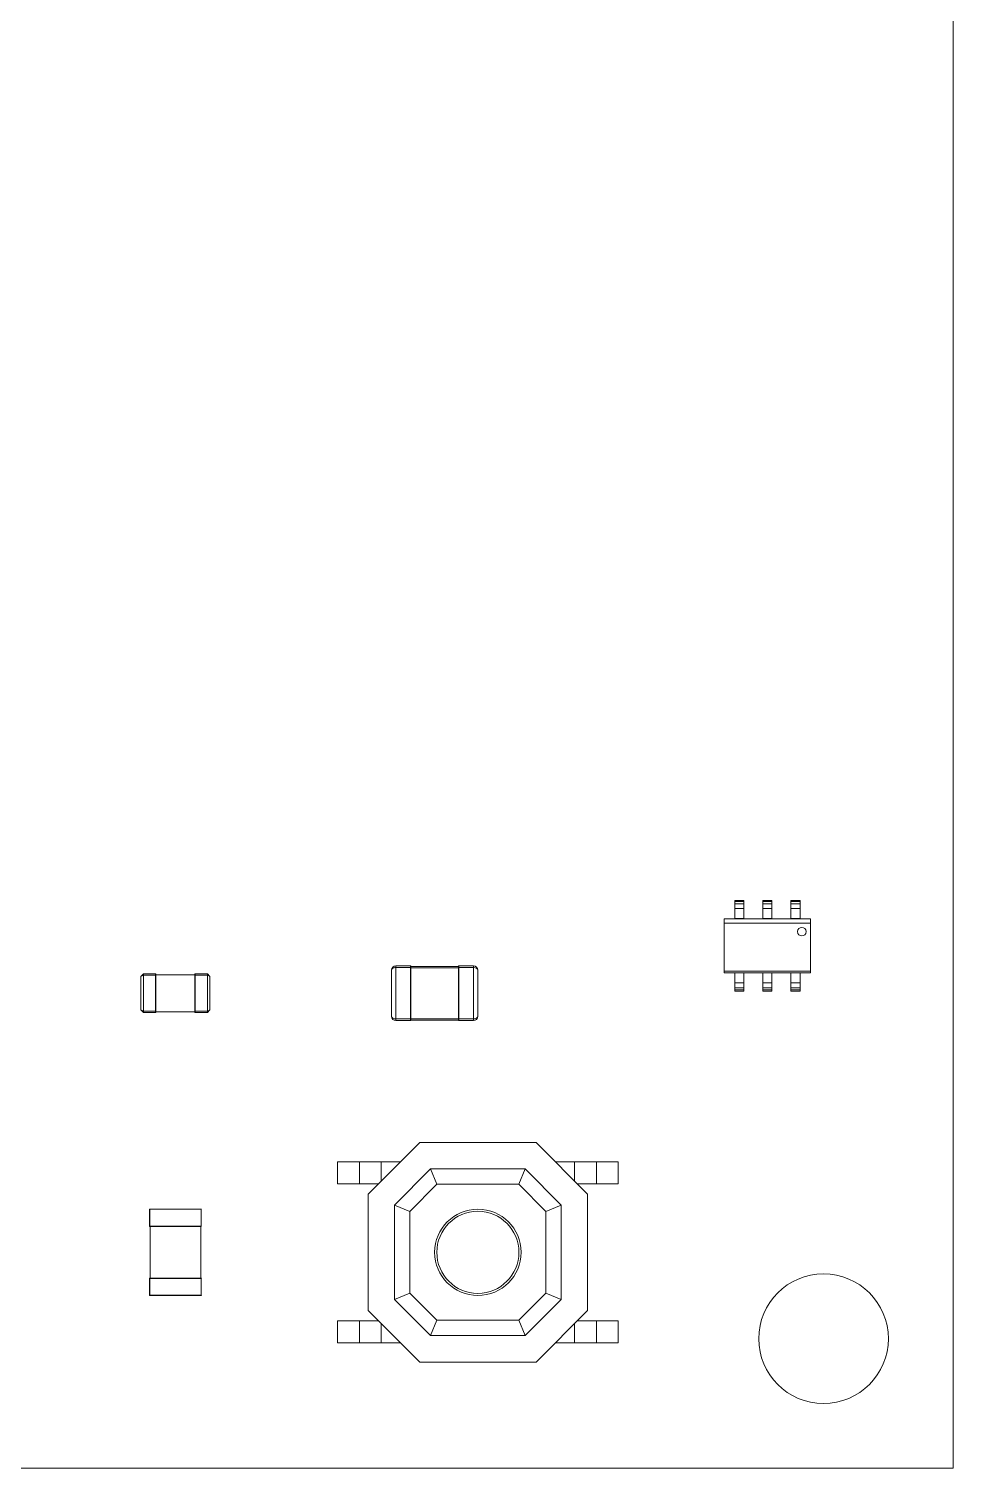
# Model space of a CAD drawing. Header units: millimetres. Extents: x -37 to 256, y 6 to 200.
# Drawn here: x 156.37 to 167.07, y 66.06 to 82.73 of the extents above; entities that cross this region are included whole.
import ezdxf

# ---------------------------------------------------------------- set-up
doc = ezdxf.new("R2010")
doc.units = ezdxf.units.MM

msp = doc.modelspace()

# ---------------------------------------------------------------- linework, layer by layer
at = {"color": 7, "linetype": 'Continuous', "lineweight": 15}
for p, q in [((167.066, 66.064), (167.066, 84.864)), ((164.539, 72.639), (164.644, 72.639)), ((164.539, 72.625), (164.539, 72.639)), ((164.539, 72.625), (164.644, 72.625)), ((164.539, 72.6), (164.539, 72.625)), ((164.644, 72.6), (164.539, 72.6)), ((164.539, 72.545), (164.539, 72.6)), ((164.539, 72.545), (164.644, 72.545)), ((164.539, 72.428), (164.539, 72.545)), ((164.644, 72.625), (164.644, 72.639)), ((164.644, 72.625), (164.644, 72.6)), ((164.644, 72.545), (164.644, 72.6)), ((164.644, 72.428), (164.644, 72.545)), ((164.864, 72.639), (164.969, 72.639)), ((164.864, 72.625), (164.864, 72.639)), ((164.864, 72.625), (164.969, 72.625)), ((164.864, 72.6), (164.864, 72.625)), ((164.969, 72.6), (164.864, 72.6)), ((164.864, 72.545), (164.864, 72.6)), ((164.864, 72.545), (164.969, 72.545)), ((164.864, 72.428), (164.864, 72.545)), ((164.969, 72.625), (164.969, 72.639)), ((164.969, 72.625), (164.969, 72.6)), ((164.969, 72.545), (164.969, 72.6)), ((164.969, 72.428), (164.969, 72.545)), ((165.189, 72.639), (165.294, 72.639)), ((165.189, 72.625), (165.189, 72.639)), ((165.189, 72.625), (165.294, 72.625)), ((165.189, 72.6), (165.189, 72.625)), ((165.294, 72.6), (165.189, 72.6)), ((165.189, 72.545), (165.189, 72.6)), ((165.189, 72.545), (165.294, 72.545)), ((165.189, 72.428), (165.189, 72.545)), ((165.294, 72.625), (165.294, 72.639)), ((165.294, 72.625), (165.294, 72.6)), ((165.294, 72.545), (165.294, 72.6)), ((165.294, 72.428), (165.294, 72.545)), ((164.416, 72.427), (165.416, 72.427)), ((164.416, 72.377), (164.416, 72.427)), ((165.416, 72.377), (164.416, 72.377)), ((164.416, 72.377), (164.416, 71.82)), ((164.539, 72.428), (164.644, 72.428)), ((164.539, 72.427), (164.539, 72.428)), ((164.644, 72.427), (164.644, 72.428)), ((164.864, 72.428), (164.969, 72.428)), ((164.864, 72.427), (164.864, 72.428)), ((164.969, 72.427), (164.969, 72.428)), ((165.189, 72.428), (165.294, 72.428)), ((165.189, 72.427), (165.189, 72.428)), ((165.294, 72.427), (165.294, 72.428)), ((165.416, 72.427), (165.416, 72.377)), ((165.416, 71.82), (165.416, 72.377)), ((160.616, 71.862), (160.616, 71.882)), ((160.616, 71.882), (160.786, 71.882)), ((160.616, 71.862), (160.616, 71.267)), ((160.786, 71.862), (160.616, 71.862)), ((160.786, 71.862), (160.786, 71.882)), ((160.791, 71.862), (160.786, 71.862)), ((160.786, 71.267), (160.786, 71.862)), ((160.791, 71.877), (160.791, 71.862)), ((160.791, 71.874), (161.341, 71.874)), ((160.791, 71.862), (160.791, 71.267)), ((161.341, 71.859), (160.791, 71.859)), ((161.341, 71.862), (161.341, 71.877)), ((161.341, 71.862), (161.346, 71.862)), ((161.341, 71.267), (161.341, 71.862)), ((161.346, 71.882), (161.346, 71.862)), ((161.346, 71.882), (161.516, 71.882)), ((161.346, 71.862), (161.346, 71.267)), ((161.516, 71.862), (161.346, 71.862)), ((161.516, 71.882), (161.516, 71.862)), ((161.516, 71.267), (161.516, 71.862)), ((157.666, 71.757), (157.696, 71.787)), ((157.696, 71.772), (157.666, 71.757)), ((157.666, 71.372), (157.666, 71.757)), ((157.696, 71.772), (157.696, 71.787)), ((157.696, 71.787), (157.836, 71.787)), ((157.696, 71.772), (157.696, 71.357)), ((157.836, 71.772), (157.696, 71.772)), ((157.836, 71.772), (157.836, 71.787)), ((157.836, 71.357), (157.836, 71.772)), ((157.841, 71.772), (157.836, 71.772)), ((157.841, 71.782), (157.841, 71.779)), ((157.841, 71.779), (157.841, 71.778)), ((158.291, 71.779), (157.841, 71.779)), ((157.841, 71.778), (157.841, 71.772)), ((157.841, 71.772), (157.841, 71.357)), ((158.291, 71.779), (158.291, 71.782)), ((158.291, 71.778), (158.291, 71.779)), ((158.291, 71.772), (158.291, 71.778)), ((158.291, 71.357), (158.291, 71.772)), ((158.291, 71.772), (158.296, 71.772)), ((158.296, 71.787), (158.296, 71.772)), ((158.296, 71.787), (158.436, 71.787)), ((158.296, 71.772), (158.296, 71.357)), ((158.436, 71.772), (158.296, 71.772)), ((158.436, 71.787), (158.436, 71.772)), ((158.436, 71.787), (158.466, 71.757)), ((158.436, 71.357), (158.436, 71.772)), ((158.466, 71.757), (158.436, 71.772)), ((158.466, 71.757), (158.466, 71.372)), ((160.566, 71.297), (160.566, 71.832)), ((161.566, 71.832), (161.566, 71.297)), ((164.416, 71.82), (165.416, 71.82)), ((164.416, 71.802), (164.416, 71.82)), ((165.416, 71.802), (164.416, 71.802)), ((164.539, 71.802), (164.539, 71.801)), ((164.539, 71.801), (164.644, 71.801)), ((164.539, 71.801), (164.539, 71.683)), ((164.539, 71.683), (164.644, 71.683)), ((164.539, 71.683), (164.539, 71.628)), ((164.644, 71.802), (164.644, 71.801)), ((164.644, 71.801), (164.644, 71.683)), ((164.644, 71.683), (164.644, 71.628)), ((164.864, 71.802), (164.864, 71.801)), ((164.864, 71.801), (164.969, 71.801)), ((164.864, 71.801), (164.864, 71.683)), ((164.864, 71.683), (164.969, 71.683)), ((164.864, 71.683), (164.864, 71.628)), ((164.969, 71.802), (164.969, 71.801)), ((164.969, 71.801), (164.969, 71.683)), ((164.969, 71.683), (164.969, 71.628)), ((165.189, 71.802), (165.189, 71.801)), ((165.189, 71.801), (165.189, 71.683)), ((165.189, 71.801), (165.294, 71.801)), ((165.189, 71.683), (165.294, 71.683)), ((165.189, 71.683), (165.189, 71.628)), ((165.294, 71.802), (165.294, 71.801)), ((165.294, 71.801), (165.294, 71.683)), ((165.294, 71.683), (165.294, 71.628)), ((165.416, 71.82), (165.416, 71.802)), ((164.539, 71.628), (164.644, 71.628)), ((164.539, 71.604), (164.539, 71.628)), ((164.644, 71.604), (164.539, 71.604)), ((164.539, 71.604), (164.539, 71.589)), ((164.539, 71.589), (164.644, 71.589)), ((164.644, 71.628), (164.644, 71.604)), ((164.644, 71.604), (164.644, 71.589)), ((164.969, 71.628), (164.864, 71.628)), ((164.864, 71.628), (164.864, 71.604)), ((164.864, 71.604), (164.969, 71.604)), ((164.864, 71.604), (164.864, 71.589)), ((164.864, 71.589), (164.969, 71.589)), ((164.969, 71.604), (164.969, 71.628)), ((164.969, 71.604), (164.969, 71.589)), ((165.294, 71.628), (165.189, 71.628)), ((165.189, 71.628), (165.189, 71.604)), ((165.189, 71.604), (165.294, 71.604)), ((165.189, 71.604), (165.189, 71.589)), ((165.189, 71.589), (165.294, 71.589)), ((165.294, 71.604), (165.294, 71.628)), ((165.294, 71.604), (165.294, 71.589)), ((157.666, 71.372), (157.696, 71.357)), ((157.696, 71.342), (157.666, 71.372)), ((157.696, 71.357), (157.836, 71.357)), ((157.696, 71.342), (157.696, 71.357)), ((157.836, 71.342), (157.696, 71.342)), ((157.841, 71.357), (157.836, 71.357)), ((157.836, 71.342), (157.836, 71.357)), ((157.841, 71.357), (157.841, 71.35)), ((157.841, 71.35), (157.841, 71.349)), ((157.841, 71.349), (157.841, 71.347)), ((158.291, 71.349), (157.841, 71.349)), ((158.291, 71.357), (158.296, 71.357)), ((158.291, 71.35), (158.291, 71.357)), ((158.291, 71.349), (158.291, 71.35)), ((158.291, 71.347), (158.291, 71.349)), ((158.296, 71.357), (158.436, 71.357)), ((158.296, 71.357), (158.296, 71.342)), ((158.436, 71.342), (158.296, 71.342)), ((158.436, 71.357), (158.466, 71.372)), ((158.466, 71.372), (158.436, 71.342)), ((158.436, 71.357), (158.436, 71.342)), ((160.616, 71.267), (160.786, 71.267)), ((160.616, 71.247), (160.616, 71.267)), ((160.786, 71.247), (160.616, 71.247)), ((160.791, 71.267), (160.786, 71.267)), ((160.786, 71.247), (160.786, 71.267)), ((160.791, 71.269), (161.341, 71.269)), ((160.791, 71.267), (160.791, 71.252)), ((161.341, 71.254), (160.791, 71.254)), ((161.341, 71.267), (161.346, 71.267)), ((161.341, 71.252), (161.341, 71.267)), ((161.346, 71.267), (161.516, 71.267)), ((161.346, 71.267), (161.346, 71.247)), ((161.516, 71.267), (161.516, 71.247)), ((160.893, 69.834), (160.296, 69.237)), ((162.239, 69.834), (160.893, 69.834)), ((162.836, 69.237), (162.239, 69.834)), ((159.941, 69.358), (159.941, 69.612)), ((159.941, 69.612), (160.195, 69.612)), ((160.195, 69.358), (160.195, 69.612)), ((160.449, 69.39), (160.449, 69.612)), ((160.671, 69.612), (160.449, 69.612)), ((161.019, 69.529), (160.601, 69.111)), ((161.093, 69.352), (161.019, 69.529)), ((162.113, 69.529), (161.019, 69.529)), ((162.039, 69.352), (162.113, 69.529)), ((162.531, 69.111), (162.113, 69.529)), ((162.461, 69.612), (162.684, 69.612)), ((162.684, 69.39), (162.684, 69.612)), ((162.937, 69.358), (162.937, 69.612)), ((163.191, 69.612), (162.937, 69.612)), ((163.191, 69.358), (163.191, 69.612)), ((159.941, 69.358), (160.195, 69.358)), ((161.093, 69.352), (160.779, 69.037)), ((162.039, 69.352), (161.093, 69.352)), ((162.354, 69.037), (162.039, 69.352)), ((163.191, 69.358), (162.937, 69.358)), ((160.296, 69.237), (160.296, 67.891)), ((162.836, 67.891), (162.836, 69.237)), ((157.766, 69.062), (157.769, 69.062)), ((157.766, 68.867), (157.766, 69.062)), ((157.769, 69.062), (157.769, 69.064)), ((157.769, 69.064), (158.364, 69.064)), ((158.364, 69.062), (157.769, 69.062)), ((157.769, 69.062), (157.769, 68.867)), ((158.364, 69.062), (158.364, 69.064)), ((158.364, 69.062), (158.366, 69.062)), ((158.364, 68.867), (158.364, 69.062)), ((158.366, 69.062), (158.366, 68.867)), ((160.601, 69.111), (160.779, 69.037)), ((160.601, 69.111), (160.601, 68.017)), ((160.779, 69.037), (160.779, 68.091)), ((162.354, 69.037), (162.531, 69.111)), ((162.354, 68.091), (162.354, 69.037)), ((162.531, 68.017), (162.531, 69.111)), ((157.766, 68.867), (157.769, 68.867)), ((157.769, 68.867), (158.364, 68.867)), ((157.769, 68.864), (157.769, 68.867)), ((158.364, 68.864), (157.769, 68.864)), ((157.774, 68.264), (157.774, 68.864)), ((158.359, 68.864), (158.359, 68.264)), ((158.364, 68.867), (158.366, 68.867)), ((158.364, 68.864), (158.364, 68.867)), ((157.766, 68.067), (157.766, 68.262)), ((157.769, 68.262), (157.766, 68.262)), ((157.769, 68.262), (157.769, 68.264)), ((157.769, 68.264), (158.364, 68.264)), ((157.769, 68.262), (157.769, 68.067)), ((158.364, 68.262), (157.769, 68.262)), ((158.364, 68.262), (158.364, 68.264)), ((158.364, 68.067), (158.364, 68.262)), ((158.364, 68.262), (158.366, 68.262)), ((158.366, 68.262), (158.366, 68.067)), ((157.766, 68.067), (157.769, 68.067)), ((157.769, 68.067), (158.364, 68.067)), ((157.769, 68.064), (157.769, 68.067)), ((158.364, 68.064), (157.769, 68.064)), ((158.366, 68.067), (158.364, 68.067)), ((158.364, 68.064), (158.364, 68.067)), ((160.601, 68.017), (160.779, 68.091)), ((160.601, 68.017), (161.019, 67.599)), ((160.779, 68.091), (161.093, 67.777)), ((162.039, 67.777), (162.354, 68.091)), ((162.113, 67.599), (162.531, 68.017)), ((162.354, 68.091), (162.531, 68.017)), ((160.296, 67.891), (160.893, 67.294)), ((162.239, 67.294), (162.836, 67.891)), ((159.941, 67.77), (159.941, 67.516)), ((159.941, 67.77), (160.195, 67.77)), ((160.195, 67.77), (160.195, 67.516)), ((160.449, 67.739), (160.449, 67.516)), ((161.019, 67.599), (161.093, 67.777)), ((161.093, 67.777), (162.039, 67.777)), ((162.113, 67.599), (162.039, 67.777)), ((162.684, 67.739), (162.684, 67.516)), ((162.937, 67.77), (162.937, 67.516)), ((163.191, 67.77), (162.937, 67.77)), ((163.191, 67.77), (163.191, 67.516)), ((159.941, 67.516), (160.195, 67.516)), ((160.671, 67.516), (160.449, 67.516)), ((161.019, 67.599), (162.113, 67.599)), ((162.461, 67.516), (162.684, 67.516)), ((163.191, 67.516), (162.937, 67.516)), ((160.893, 67.294), (162.239, 67.294)), ((156.066, 66.064), (167.066, 66.064))]:
    msp.add_line(p, q, dxfattribs=at)
at = {"color": 7, "linetype": 'Continuous', "lineweight": 0}
msp.add_line((161.516, 71.247), (161.346, 71.247), dxfattribs=at)
at = {"color": 7, "linetype": 'Continuous', "lineweight": 15}
for centre, radius in [((165.316, 72.277), 0.05), ((161.566, 68.564), 0.5), ((161.566, 68.564), 0.475), ((165.566, 67.564), 0.75)]:
    msp.add_circle(centre, radius, dxfattribs=at)
for centre, radius, start, end in [((160.616, 71.832), 0.05, 90, 180), ((160.786, 71.877), 0.005, 0, 90), ((161.346, 71.877), 0.005, 90, 180), ((161.516, 71.832), 0.05, 0, 90), ((157.836, 71.782), 0.005, 0, 90), ((158.296, 71.782), 0.005, 90, 180), ((157.836, 71.347), 0.005, 270, 0), ((158.296, 71.347), 0.005, 180, 270), ((160.616, 71.297), 0.05, 180, 270), ((160.786, 71.252), 0.005, 270, 0), ((161.346, 71.252), 0.005, 180, 270), ((161.516, 71.297), 0.05, 270, 0), ((157.769, 69.062), 0.0025, 90, 180), ((158.364, 69.062), 0.0025, 0, 90), ((157.769, 68.867), 0.0025, 180, 270), ((158.364, 68.867), 0.0025, 270, 0), ((157.769, 68.262), 0.0025, 90, 180), ((158.364, 68.262), 0.0025, 0, 90), ((157.769, 68.067), 0.0025, 180, 270), ((158.364, 68.067), 0.0025, 270, 0)]:
    msp.add_arc(centre, radius, start, end, dxfattribs=at)
for centre, start_param, end_param in [((160.616, 71.832), 1.570796, 3.141593), ((161.516, 71.832), 0, 1.570796), ((160.616, 71.297), 3.141593, 4.712389), ((161.516, 71.297), 4.712389, 6.283185)]:
    msp.add_ellipse(centre, major_axis=(0.05, 0), ratio=0.6, start_param=start_param, end_param=end_param, dxfattribs=at)
for points, knots in [([(160.449, 69.612), (160.427, 69.612), (160.387, 69.612), (160.335, 69.612), (160.303, 69.612), (160.287, 69.612), (160.273, 69.612), (160.257, 69.612), (160.23, 69.612), (160.208, 69.612), (160.195, 69.612)], [0, 0, 0, 0, 0.217686, 0.41236, 0.55677, 0.661059, 0.720126, 0.776499, 0.862874, 1, 1, 1, 1]), ([(162.684, 69.612), (162.705, 69.612), (162.745, 69.612), (162.797, 69.612), (162.829, 69.612), (162.845, 69.612), (162.859, 69.612), (162.875, 69.612), (162.902, 69.612), (162.924, 69.612), (162.937, 69.612)], [0, 0, 0, 0, 0.217686, 0.41236, 0.55677, 0.661059, 0.720126, 0.776499, 0.862874, 1, 1, 1, 1]), ([(160.417, 69.358), (160.392, 69.358), (160.348, 69.358), (160.304, 69.358), (160.286, 69.358), (160.27, 69.358), (160.254, 69.358), (160.228, 69.358), (160.208, 69.358), (160.195, 69.358)], [0, 0, 0, 0, 0.29034, 0.499607, 0.639365, 0.698478, 0.759053, 0.855729, 1, 1, 1, 1]), ([(162.715, 69.358), (162.741, 69.358), (162.784, 69.358), (162.828, 69.358), (162.846, 69.358), (162.862, 69.358), (162.878, 69.358), (162.904, 69.358), (162.925, 69.358), (162.937, 69.358)], [0, 0, 0, 0, 0.29034, 0.499607, 0.639365, 0.698478, 0.759053, 0.855729, 1, 1, 1, 1]), ([(160.417, 67.77), (160.392, 67.77), (160.348, 67.77), (160.304, 67.77), (160.286, 67.77), (160.27, 67.77), (160.254, 67.77), (160.228, 67.77), (160.208, 67.77), (160.195, 67.77)], [0, 0, 0, 0, 0.29034, 0.499607, 0.639365, 0.698478, 0.759053, 0.855729, 1, 1, 1, 1]), ([(162.715, 67.77), (162.741, 67.77), (162.784, 67.77), (162.828, 67.77), (162.846, 67.77), (162.862, 67.77), (162.878, 67.77), (162.904, 67.77), (162.925, 67.77), (162.937, 67.77)], [0, 0, 0, 0, 0.29034, 0.499607, 0.639365, 0.698478, 0.759053, 0.855729, 1, 1, 1, 1]), ([(162.684, 67.516), (162.705, 67.516), (162.745, 67.516), (162.797, 67.516), (162.829, 67.516), (162.845, 67.516), (162.859, 67.516), (162.875, 67.516), (162.902, 67.516), (162.924, 67.516), (162.937, 67.516)], [0, 0, 0, 0, 0.217686, 0.41236, 0.55677, 0.661059, 0.720126, 0.776499, 0.862874, 1, 1, 1, 1])]:
    msp.add_open_spline(points, degree=3, knots=knots, dxfattribs=at)
at = {"color": 7, "linetype": 'Continuous', "lineweight": 0}
msp.add_open_spline([(160.449, 67.516), (160.427, 67.516), (160.387, 67.516), (160.335, 67.516), (160.303, 67.516), (160.287, 67.516), (160.273, 67.516), (160.257, 67.516), (160.23, 67.516), (160.208, 67.516), (160.195, 67.516)], degree=3, knots=[0, 0, 0, 0, 0.217686, 0.41236, 0.55677, 0.661059, 0.720126, 0.776499, 0.862874, 1, 1, 1, 1], dxfattribs=at)

doc.saveas('drawing.dxf')
